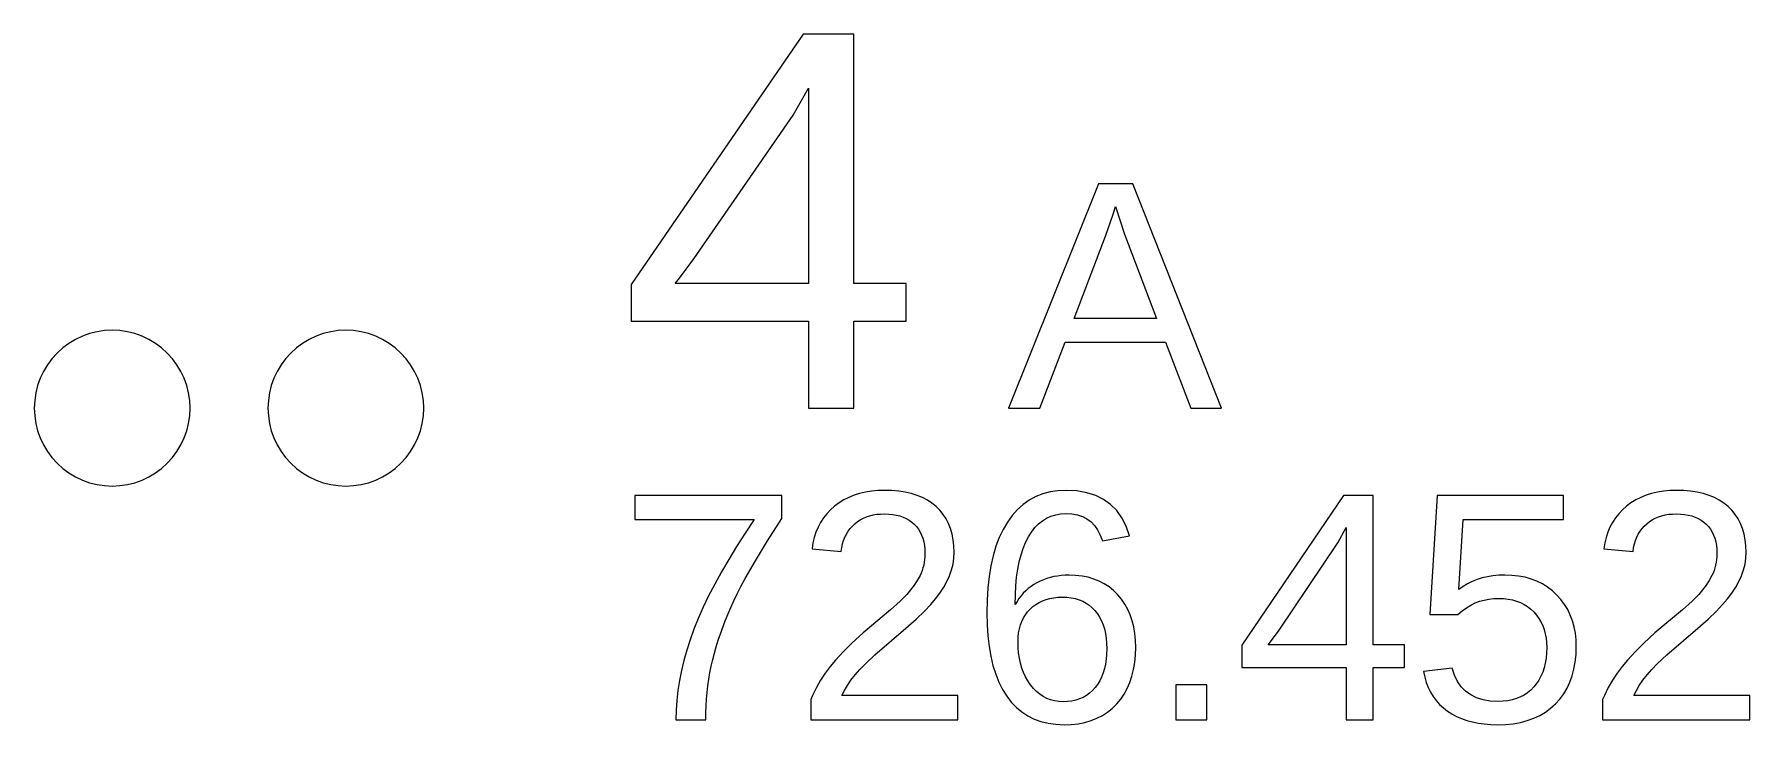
# Model space of a CAD drawing. Header units: metres. Extents: x -61 to 817, y 39 to 684.
# Drawn here: x 311.15 to 333.17, y 215.55 to 224.42 of the extents above; entities that cross this region are included whole.
import ezdxf

# ---------------------------------------------------------------- set-up
doc = ezdxf.new("R2010")
doc.units = ezdxf.units.M

msp = doc.modelspace()

# ---------------------------------------------------------------- linework, layer by layer
for p, q in [((321.022, 224.418), (318.811, 221.207)), ((321.67, 224.418), (321.022, 224.418)), ((321.67, 221.218), (321.67, 224.418)), ((320.895, 223.379), (321.091, 223.727)), ((321.091, 223.727), (321.091, 221.218)), ((319.618, 221.535), (320.895, 223.379)), ((324.815, 222.498), (323.658, 219.618)), ((325.256, 222.498), (324.815, 222.498)), ((326.394, 219.618), (325.256, 222.498)), ((324.905, 221.827), (325, 222.11)), ((325, 222.11), (325.03, 222.206)), ((325.03, 222.206), (325.147, 221.851)), ((324.502, 220.77), (324.905, 221.827)), ((325.147, 221.851), (325.56, 220.77)), ((319.432, 221.285), (319.618, 221.535)), ((318.811, 221.207), (318.811, 220.734)), ((319.377, 221.218), (319.432, 221.285)), ((321.091, 221.218), (319.377, 221.218)), ((322.344, 221.218), (321.67, 221.218)), ((322.344, 220.734), (322.344, 221.218)), ((318.811, 220.734), (321.091, 220.734)), ((321.091, 220.734), (321.091, 219.618)), ((321.67, 220.734), (322.344, 220.734)), ((321.67, 219.618), (321.67, 220.734)), ((325.56, 220.77), (324.502, 220.77)), ((311.679, 220.5), (311.594, 220.449)), ((311.767, 220.542), (311.679, 220.5)), ((311.86, 220.575), (311.767, 220.542)), ((311.955, 220.599), (311.86, 220.575)), ((312.052, 220.613), (311.955, 220.599)), ((312.15, 220.618), (312.052, 220.613)), ((312.248, 220.613), (312.15, 220.618)), ((312.345, 220.599), (312.248, 220.613)), ((312.44, 220.575), (312.345, 220.599)), ((312.533, 220.542), (312.44, 220.575)), ((312.621, 220.5), (312.533, 220.542)), ((312.706, 220.449), (312.621, 220.5)), ((314.679, 220.5), (314.594, 220.449)), ((314.767, 220.542), (314.679, 220.5)), ((314.86, 220.575), (314.767, 220.542)), ((314.955, 220.599), (314.86, 220.575)), ((315.052, 220.613), (314.955, 220.599)), ((315.15, 220.618), (315.052, 220.613)), ((315.248, 220.613), (315.15, 220.618)), ((315.345, 220.599), (315.248, 220.613)), ((315.44, 220.575), (315.345, 220.599)), ((315.533, 220.542), (315.44, 220.575)), ((315.621, 220.5), (315.533, 220.542)), ((315.706, 220.449), (315.621, 220.5)), ((324.06, 219.618), (324.385, 220.467)), ((324.385, 220.467), (325.674, 220.467)), ((325.674, 220.467), (325.997, 219.618)), ((311.377, 220.252), (311.319, 220.174)), ((311.443, 220.325), (311.377, 220.252)), ((311.516, 220.391), (311.443, 220.325)), ((311.594, 220.449), (311.516, 220.391)), ((312.784, 220.391), (312.706, 220.449)), ((312.857, 220.325), (312.784, 220.391)), ((312.923, 220.252), (312.857, 220.325)), ((312.981, 220.174), (312.923, 220.252)), ((314.377, 220.252), (314.319, 220.174)), ((314.443, 220.325), (314.377, 220.252)), ((314.516, 220.391), (314.443, 220.325)), ((314.594, 220.449), (314.516, 220.391)), ((315.784, 220.391), (315.706, 220.449)), ((315.857, 220.325), (315.784, 220.391)), ((315.923, 220.252), (315.857, 220.325)), ((315.981, 220.174), (315.923, 220.252)), ((311.268, 220.089), (311.226, 220.001)), ((311.319, 220.174), (311.268, 220.089)), ((313.032, 220.089), (312.981, 220.174)), ((313.074, 220.001), (313.032, 220.089)), ((314.268, 220.089), (314.226, 220.001)), ((314.319, 220.174), (314.268, 220.089)), ((316.032, 220.089), (315.981, 220.174)), ((316.074, 220.001), (316.032, 220.089)), ((311.169, 219.813), (311.155, 219.716)), ((311.193, 219.908), (311.169, 219.813)), ((311.226, 220.001), (311.193, 219.908)), ((313.107, 219.908), (313.074, 220.001)), ((313.131, 219.813), (313.107, 219.908)), ((313.145, 219.716), (313.131, 219.813)), ((314.169, 219.813), (314.155, 219.716)), ((314.193, 219.908), (314.169, 219.813)), ((314.226, 220.001), (314.193, 219.908)), ((316.107, 219.908), (316.074, 220.001)), ((316.131, 219.813), (316.107, 219.908)), ((316.145, 219.716), (316.131, 219.813)), ((311.155, 219.716), (311.15, 219.618)), ((311.15, 219.618), (311.155, 219.52)), ((313.15, 219.618), (313.145, 219.716)), ((313.145, 219.52), (313.15, 219.618)), ((314.155, 219.716), (314.15, 219.618)), ((314.15, 219.618), (314.155, 219.52)), ((316.15, 219.618), (316.145, 219.716)), ((316.145, 219.52), (316.15, 219.618)), ((321.091, 219.618), (321.67, 219.618)), ((323.658, 219.618), (324.06, 219.618)), ((325.997, 219.618), (326.394, 219.618)), ((311.155, 219.52), (311.169, 219.423)), ((311.169, 219.423), (311.193, 219.328)), ((313.107, 219.328), (313.131, 219.423)), ((313.131, 219.423), (313.145, 219.52)), ((314.155, 219.52), (314.169, 219.423)), ((314.169, 219.423), (314.193, 219.328)), ((316.107, 219.328), (316.131, 219.423)), ((316.131, 219.423), (316.145, 219.52)), ((311.193, 219.328), (311.226, 219.235)), ((311.226, 219.235), (311.268, 219.147)), ((311.268, 219.147), (311.319, 219.062)), ((312.981, 219.062), (313.032, 219.147)), ((313.032, 219.147), (313.074, 219.235)), ((313.074, 219.235), (313.107, 219.328)), ((314.193, 219.328), (314.226, 219.235)), ((314.226, 219.235), (314.268, 219.147)), ((314.268, 219.147), (314.319, 219.062)), ((315.981, 219.062), (316.032, 219.147)), ((316.032, 219.147), (316.074, 219.235)), ((316.074, 219.235), (316.107, 219.328)), ((311.319, 219.062), (311.377, 218.984)), ((311.377, 218.984), (311.443, 218.911)), ((312.857, 218.911), (312.923, 218.984)), ((312.923, 218.984), (312.981, 219.062)), ((314.319, 219.062), (314.377, 218.984)), ((314.377, 218.984), (314.443, 218.911)), ((315.857, 218.911), (315.923, 218.984)), ((315.923, 218.984), (315.981, 219.062)), ((311.443, 218.911), (311.516, 218.845)), ((311.516, 218.845), (311.594, 218.787)), ((311.594, 218.787), (311.679, 218.736)), ((311.679, 218.736), (311.767, 218.694)), ((312.533, 218.694), (312.621, 218.736)), ((312.621, 218.736), (312.706, 218.787)), ((312.706, 218.787), (312.784, 218.845)), ((312.784, 218.845), (312.857, 218.911)), ((314.443, 218.911), (314.516, 218.845)), ((314.516, 218.845), (314.594, 218.787)), ((314.594, 218.787), (314.679, 218.736)), ((314.679, 218.736), (314.767, 218.694)), ((315.533, 218.694), (315.621, 218.736)), ((315.621, 218.736), (315.706, 218.787)), ((315.706, 218.787), (315.784, 218.845)), ((315.784, 218.845), (315.857, 218.911)), ((311.767, 218.694), (311.86, 218.661)), ((311.86, 218.661), (311.955, 218.637)), ((311.955, 218.637), (312.052, 218.623)), ((312.052, 218.623), (312.15, 218.618)), ((312.15, 218.618), (312.248, 218.623)), ((312.248, 218.623), (312.345, 218.637)), ((312.345, 218.637), (312.44, 218.661)), ((312.44, 218.661), (312.533, 218.694)), ((314.767, 218.694), (314.86, 218.661)), ((314.86, 218.661), (314.955, 218.637)), ((314.955, 218.637), (315.052, 218.623)), ((315.052, 218.623), (315.15, 218.618)), ((315.15, 218.618), (315.248, 218.623)), ((315.248, 218.623), (315.345, 218.637)), ((315.345, 218.637), (315.44, 218.661)), ((315.44, 218.661), (315.533, 218.694)), ((320.746, 218.498), (318.862, 218.498)), ((318.862, 218.498), (318.862, 218.187)), ((320.746, 218.201), (320.746, 218.498)), ((321.675, 218.499), (321.607, 218.472)), ((321.746, 218.522), (321.675, 218.499)), ((321.821, 218.539), (321.746, 218.522)), ((321.9, 218.552), (321.821, 218.539)), ((321.981, 218.559), (321.9, 218.552)), ((322.067, 218.562), (321.981, 218.559)), ((322.16, 218.559), (322.067, 218.562)), ((322.248, 218.552), (322.16, 218.559)), ((322.332, 218.539), (322.248, 218.552)), ((322.41, 218.521), (322.332, 218.539)), ((322.484, 218.498), (322.41, 218.521)), ((322.553, 218.47), (322.484, 218.498)), ((324.008, 218.482), (323.925, 218.436)), ((324.098, 218.517), (324.008, 218.482)), ((324.193, 218.542), (324.098, 218.517)), ((324.293, 218.557), (324.193, 218.542)), ((324.4, 218.562), (324.293, 218.557)), ((324.537, 218.555), (324.4, 218.562)), ((324.663, 218.533), (324.537, 218.555)), ((324.777, 218.497), (324.663, 218.533)), ((324.879, 218.447), (324.777, 218.497)), ((327.958, 218.498), (326.653, 216.574)), ((328.34, 218.498), (327.958, 218.498)), ((328.34, 216.578), (328.34, 218.498)), ((329.162, 218.498), (329.067, 216.969)), ((330.782, 218.498), (329.162, 218.498)), ((330.782, 218.187), (330.782, 218.498)), ((331.843, 218.499), (331.775, 218.472)), ((331.914, 218.522), (331.843, 218.499)), ((331.989, 218.539), (331.914, 218.522)), ((332.068, 218.552), (331.989, 218.539)), ((332.149, 218.559), (332.068, 218.552)), ((332.235, 218.562), (332.149, 218.559)), ((332.328, 218.559), (332.235, 218.562)), ((332.416, 218.552), (332.328, 218.559)), ((332.5, 218.539), (332.416, 218.552)), ((332.578, 218.521), (332.5, 218.539)), ((332.652, 218.498), (332.578, 218.521)), ((332.721, 218.47), (332.652, 218.498)), ((321.324, 218.262), (321.281, 218.208)), ((321.372, 218.312), (321.324, 218.262)), ((321.425, 218.359), (321.372, 218.312)), ((321.482, 218.402), (321.425, 218.359)), ((321.543, 218.439), (321.482, 218.402)), ((321.607, 218.472), (321.543, 218.439)), ((321.968, 218.255), (322.016, 218.259)), ((322.016, 218.259), (322.067, 218.261)), ((322.067, 218.261), (322.12, 218.259)), ((322.12, 218.259), (322.17, 218.254)), ((322.616, 218.437), (322.553, 218.47)), ((322.675, 218.398), (322.616, 218.437)), ((322.729, 218.355), (322.675, 218.398)), ((322.777, 218.307), (322.729, 218.355)), ((322.82, 218.254), (322.777, 218.307)), ((323.773, 218.316), (323.706, 218.24)), ((323.846, 218.381), (323.773, 218.316)), ((323.925, 218.436), (323.846, 218.381)), ((324.264, 218.25), (324.327, 218.261)), ((324.327, 218.261), (324.395, 218.265)), ((324.395, 218.265), (324.472, 218.261)), ((324.472, 218.261), (324.542, 218.248)), ((324.969, 218.382), (324.879, 218.447)), ((325.048, 218.303), (324.969, 218.382)), ((325.114, 218.209), (325.048, 218.303)), ((331.492, 218.262), (331.449, 218.208)), ((331.54, 218.312), (331.492, 218.262)), ((331.593, 218.359), (331.54, 218.312)), ((331.65, 218.402), (331.593, 218.359)), ((331.711, 218.439), (331.65, 218.402)), ((331.775, 218.472), (331.711, 218.439)), ((332.136, 218.255), (332.184, 218.259)), ((332.184, 218.259), (332.235, 218.261)), ((332.235, 218.261), (332.288, 218.259)), ((332.288, 218.259), (332.338, 218.254)), ((332.784, 218.437), (332.721, 218.47)), ((332.843, 218.398), (332.784, 218.437)), ((332.897, 218.355), (332.843, 218.398)), ((332.945, 218.307), (332.897, 218.355)), ((332.988, 218.254), (332.945, 218.307)), ((318.862, 218.187), (320.393, 218.187)), ((320.393, 218.187), (320.276, 218.012)), ((320.565, 217.915), (320.746, 218.201)), ((321.212, 218.09), (321.185, 218.026)), ((321.244, 218.151), (321.212, 218.09)), ((321.281, 218.208), (321.244, 218.151)), ((321.576, 218.001), (321.599, 218.038)), ((321.599, 218.038), (321.624, 218.073)), ((321.624, 218.073), (321.653, 218.105)), ((321.653, 218.105), (321.685, 218.134)), ((321.685, 218.134), (321.719, 218.161)), ((321.719, 218.161), (321.755, 218.184)), ((321.755, 218.184), (321.794, 218.205)), ((321.794, 218.205), (321.834, 218.222)), ((321.834, 218.222), (321.877, 218.236)), ((321.877, 218.236), (321.921, 218.247)), ((321.921, 218.247), (321.968, 218.255)), ((322.17, 218.254), (322.218, 218.246)), ((322.218, 218.246), (322.263, 218.235)), ((322.263, 218.235), (322.305, 218.22)), ((322.305, 218.22), (322.345, 218.202)), ((322.345, 218.202), (322.382, 218.181)), ((322.382, 218.181), (322.416, 218.156)), ((322.416, 218.156), (322.448, 218.128)), ((322.448, 218.128), (322.477, 218.097)), ((322.477, 218.097), (322.502, 218.064)), ((322.502, 218.064), (322.524, 218.027)), ((322.858, 218.198), (322.82, 218.254)), ((322.889, 218.136), (322.858, 218.198)), ((322.915, 218.071), (322.889, 218.136)), ((322.935, 218.001), (322.915, 218.071)), ((323.589, 218.06), (323.54, 217.957)), ((323.645, 218.155), (323.589, 218.06)), ((323.706, 218.24), (323.645, 218.155)), ((323.953, 218.028), (323.996, 218.084)), ((323.996, 218.084), (324.043, 218.132)), ((324.043, 218.132), (324.093, 218.172)), ((324.093, 218.172), (324.146, 218.206)), ((324.146, 218.206), (324.203, 218.232)), ((324.203, 218.232), (324.264, 218.25)), ((324.542, 218.248), (324.607, 218.226)), ((324.607, 218.226), (324.665, 218.196)), ((324.665, 218.196), (324.717, 218.157)), ((324.717, 218.157), (324.763, 218.11)), ((324.763, 218.11), (324.802, 218.054)), ((324.802, 218.054), (324.836, 217.989)), ((325.169, 218.101), (325.114, 218.209)), ((325.213, 217.979), (325.169, 218.101)), ((327.887, 217.891), (327.994, 218.086)), ((327.994, 218.086), (327.994, 216.578)), ((329.441, 217.291), (329.495, 218.187)), ((329.495, 218.187), (330.782, 218.187)), ((331.38, 218.09), (331.353, 218.026)), ((331.412, 218.151), (331.38, 218.09)), ((331.449, 218.208), (331.412, 218.151)), ((331.744, 218.001), (331.766, 218.038)), ((331.766, 218.038), (331.792, 218.073)), ((331.792, 218.073), (331.821, 218.105)), ((331.821, 218.105), (331.853, 218.134)), ((331.853, 218.134), (331.887, 218.161)), ((331.887, 218.161), (331.923, 218.184)), ((331.923, 218.184), (331.962, 218.205)), ((331.962, 218.205), (332.002, 218.222)), ((332.002, 218.222), (332.045, 218.236)), ((332.045, 218.236), (332.089, 218.247)), ((332.089, 218.247), (332.136, 218.255)), ((332.338, 218.254), (332.385, 218.246)), ((332.385, 218.246), (332.43, 218.235)), ((332.43, 218.235), (332.473, 218.22)), ((332.473, 218.22), (332.512, 218.202)), ((332.512, 218.202), (332.55, 218.181)), ((332.55, 218.181), (332.584, 218.156)), ((332.584, 218.156), (332.616, 218.128)), ((332.616, 218.128), (332.644, 218.097)), ((332.644, 218.097), (332.67, 218.064)), ((332.67, 218.064), (332.692, 218.027)), ((333.026, 218.198), (332.988, 218.254)), ((333.057, 218.136), (333.026, 218.198)), ((333.083, 218.071), (333.057, 218.136)), ((333.103, 218.001), (333.083, 218.071)), ((320.167, 217.842), (320.066, 217.677)), ((320.276, 218.012), (320.167, 217.842)), ((320.409, 217.659), (320.565, 217.915)), ((321.146, 217.887), (321.135, 217.813)), ((321.163, 217.959), (321.146, 217.887)), ((321.185, 218.026), (321.163, 217.959)), ((321.509, 217.778), (321.516, 217.828)), ((321.516, 217.828), (321.526, 217.875)), ((321.526, 217.875), (321.54, 217.919)), ((321.54, 217.919), (321.556, 217.961)), ((321.556, 217.961), (321.576, 218.001)), ((322.524, 218.027), (322.542, 217.988)), ((322.542, 217.988), (322.558, 217.947)), ((322.558, 217.947), (322.57, 217.903)), ((322.57, 217.903), (322.578, 217.856)), ((322.578, 217.856), (322.583, 217.806)), ((322.949, 217.927), (322.935, 218.001)), ((322.958, 217.849), (322.949, 217.927)), ((322.961, 217.766), (322.958, 217.849)), ((323.497, 217.845), (323.461, 217.724)), ((323.54, 217.957), (323.497, 217.845)), ((323.819, 217.735), (323.846, 217.818)), ((323.846, 217.818), (323.878, 217.895)), ((323.878, 217.895), (323.914, 217.965)), ((323.914, 217.965), (323.953, 218.028)), ((324.836, 217.989), (324.863, 217.916)), ((324.863, 217.916), (325.213, 217.979)), ((327.132, 216.768), (327.887, 217.891)), ((331.314, 217.887), (331.303, 217.813)), ((331.331, 217.959), (331.314, 217.887)), ((331.353, 218.026), (331.331, 217.959)), ((331.677, 217.778), (331.684, 217.828)), ((331.684, 217.828), (331.694, 217.875)), ((331.694, 217.875), (331.708, 217.919)), ((331.708, 217.919), (331.724, 217.961)), ((331.724, 217.961), (331.744, 218.001)), ((332.692, 218.027), (332.71, 217.988)), ((332.71, 217.988), (332.726, 217.947)), ((332.726, 217.947), (332.738, 217.903)), ((332.738, 217.903), (332.746, 217.856)), ((332.746, 217.856), (332.751, 217.806)), ((333.117, 217.927), (333.103, 218.001)), ((333.126, 217.849), (333.117, 217.927)), ((333.129, 217.766), (333.126, 217.849)), ((320.066, 217.677), (319.972, 217.516)), ((320.278, 217.431), (320.409, 217.659)), ((321.135, 217.813), (321.509, 217.778)), ((322.569, 217.604), (322.56, 217.568)), ((322.576, 217.64), (322.569, 217.604)), ((322.581, 217.677), (322.576, 217.64)), ((322.584, 217.715), (322.581, 217.677)), ((322.583, 217.806), (322.585, 217.754)), ((322.585, 217.754), (322.584, 217.715)), ((322.927, 217.542), (322.946, 217.616)), ((322.946, 217.616), (322.957, 217.691)), ((322.957, 217.691), (322.961, 217.766)), ((323.461, 217.724), (323.432, 217.595)), ((323.777, 217.549), (323.796, 217.645)), ((323.796, 217.645), (323.819, 217.735)), ((331.303, 217.813), (331.677, 217.778)), ((332.737, 217.604), (332.728, 217.568)), ((332.744, 217.64), (332.737, 217.604)), ((332.749, 217.677), (332.744, 217.64)), ((332.752, 217.715), (332.749, 217.677)), ((332.751, 217.806), (332.753, 217.754)), ((332.753, 217.754), (332.752, 217.715)), ((333.095, 217.542), (333.114, 217.616)), ((333.114, 217.616), (333.125, 217.691)), ((333.125, 217.691), (333.129, 217.766)), ((319.972, 217.516), (319.886, 217.36)), ((320.223, 217.328), (320.278, 217.431)), ((322.486, 217.405), (322.446, 217.344)), ((322.522, 217.468), (322.486, 217.405)), ((322.536, 217.5), (322.522, 217.468)), ((322.549, 217.534), (322.536, 217.5)), ((322.56, 217.568), (322.549, 217.534)), ((322.826, 217.319), (322.867, 217.393)), ((322.867, 217.393), (322.901, 217.467)), ((322.901, 217.467), (322.927, 217.542)), ((323.409, 217.457), (323.393, 217.31)), ((323.432, 217.595), (323.409, 217.457)), ((323.752, 217.336), (323.762, 217.446)), ((323.762, 217.446), (323.777, 217.549)), ((324.023, 217.377), (323.984, 217.355)), ((324.063, 217.397), (324.023, 217.377)), ((324.105, 217.415), (324.063, 217.397)), ((324.148, 217.431), (324.105, 217.415)), ((324.193, 217.444), (324.148, 217.431)), ((324.239, 217.455), (324.193, 217.444)), ((324.286, 217.463), (324.239, 217.455)), ((324.334, 217.469), (324.286, 217.463)), ((324.384, 217.473), (324.334, 217.469)), ((324.435, 217.474), (324.384, 217.473)), ((324.52, 217.471), (324.435, 217.474)), ((324.602, 217.462), (324.52, 217.471)), ((324.679, 217.446), (324.602, 217.462)), ((324.753, 217.424), (324.679, 217.446)), ((324.822, 217.396), (324.753, 217.424)), ((324.887, 217.362), (324.822, 217.396)), ((329.611, 217.393), (329.552, 217.363)), ((329.674, 217.418), (329.611, 217.393)), ((329.739, 217.438), (329.674, 217.418)), ((329.807, 217.454), (329.739, 217.438)), ((329.878, 217.465), (329.807, 217.454)), ((329.952, 217.472), (329.878, 217.465)), ((330.029, 217.474), (329.952, 217.472)), ((330.12, 217.471), (330.029, 217.474)), ((330.207, 217.461), (330.12, 217.471)), ((330.29, 217.446), (330.207, 217.461)), ((330.369, 217.424), (330.29, 217.446)), ((330.443, 217.395), (330.369, 217.424)), ((330.513, 217.361), (330.443, 217.395)), ((332.654, 217.405), (332.614, 217.344)), ((332.69, 217.468), (332.654, 217.405)), ((332.704, 217.5), (332.69, 217.468)), ((332.717, 217.534), (332.704, 217.5)), ((332.728, 217.568), (332.717, 217.534)), ((332.994, 217.319), (333.035, 217.393)), ((333.035, 217.393), (333.069, 217.467)), ((333.069, 217.467), (333.095, 217.542)), ((319.808, 217.208), (319.737, 217.061)), ((319.886, 217.36), (319.808, 217.208)), ((320.13, 217.143), (320.173, 217.232)), ((320.173, 217.232), (320.223, 217.328)), ((322.351, 217.225), (322.267, 217.14)), ((322.401, 217.284), (322.351, 217.225)), ((322.446, 217.344), (322.401, 217.284)), ((322.659, 217.096), (322.722, 217.17)), ((322.722, 217.17), (322.777, 217.244)), ((322.777, 217.244), (322.826, 217.319)), ((323.393, 217.31), (323.383, 217.154)), ((323.744, 217.097), (323.746, 217.22)), ((323.746, 217.22), (323.752, 217.336)), ((323.792, 217.174), (323.767, 217.137)), ((323.819, 217.21), (323.792, 217.174)), ((323.848, 217.243), (323.819, 217.21)), ((323.879, 217.274), (323.848, 217.243)), ((323.912, 217.303), (323.879, 217.274)), ((323.947, 217.33), (323.912, 217.303)), ((323.984, 217.355), (323.947, 217.33)), ((324.094, 217.145), (324.14, 217.162)), ((324.14, 217.162), (324.188, 217.175)), ((324.188, 217.175), (324.238, 217.184)), ((324.238, 217.184), (324.291, 217.19)), ((324.291, 217.19), (324.347, 217.192)), ((324.347, 217.192), (324.405, 217.19)), ((324.405, 217.19), (324.461, 217.183)), ((324.461, 217.183), (324.513, 217.173)), ((324.513, 217.173), (324.563, 217.158)), ((324.563, 217.158), (324.61, 217.139)), ((324.949, 217.322), (324.887, 217.362)), ((325.006, 217.275), (324.949, 217.322)), ((325.06, 217.222), (325.006, 217.275)), ((325.108, 217.164), (325.06, 217.222)), ((325.151, 217.102), (325.108, 217.164)), ((329.495, 217.329), (329.441, 217.291)), ((329.552, 217.363), (329.495, 217.329)), ((329.766, 217.154), (329.826, 217.166)), ((329.826, 217.166), (329.889, 217.173)), ((329.889, 217.173), (329.953, 217.175)), ((329.953, 217.175), (330.014, 217.173)), ((330.014, 217.173), (330.073, 217.166)), ((330.073, 217.166), (330.128, 217.156)), ((330.579, 217.32), (330.513, 217.361)), ((330.641, 217.273), (330.579, 217.32)), ((330.698, 217.219), (330.641, 217.273)), ((330.75, 217.16), (330.698, 217.219)), ((330.797, 217.098), (330.75, 217.16)), ((332.519, 217.225), (332.435, 217.14)), ((332.569, 217.284), (332.519, 217.225)), ((332.614, 217.344), (332.569, 217.284)), ((332.827, 217.096), (332.89, 217.17)), ((332.89, 217.17), (332.945, 217.244)), ((332.945, 217.244), (332.994, 217.319)), ((319.737, 217.061), (319.674, 216.918)), ((320.02, 216.889), (320.091, 217.058)), ((320.091, 217.058), (320.13, 217.143)), ((322.143, 217.027), (321.79, 216.733)), ((322.267, 217.14), (322.143, 217.027)), ((322.472, 216.911), (322.579, 217.013)), ((322.579, 217.013), (322.659, 217.096)), ((323.383, 217.154), (323.38, 216.99)), ((323.38, 216.99), (323.383, 216.838)), ((323.767, 217.137), (323.744, 217.097)), ((323.849, 216.925), (323.874, 216.966)), ((323.874, 216.966), (323.903, 217.004)), ((323.903, 217.004), (323.936, 217.039)), ((323.936, 217.039), (323.972, 217.071)), ((323.972, 217.071), (324.01, 217.099)), ((324.01, 217.099), (324.051, 217.124)), ((324.051, 217.124), (324.094, 217.145)), ((324.61, 217.139), (324.654, 217.115)), ((324.654, 217.115), (324.695, 217.087)), ((324.695, 217.087), (324.732, 217.055)), ((324.732, 217.055), (324.768, 217.019)), ((324.768, 217.019), (324.799, 216.979)), ((324.799, 216.979), (324.828, 216.935)), ((325.188, 217.035), (325.151, 217.102)), ((325.22, 216.965), (325.188, 217.035)), ((325.246, 216.889), (325.22, 216.965)), ((329.067, 216.969), (329.425, 216.969)), ((329.425, 216.969), (329.481, 217.016)), ((329.481, 217.016), (329.538, 217.056)), ((329.538, 217.056), (329.594, 217.089)), ((329.594, 217.089), (329.651, 217.117)), ((329.651, 217.117), (329.707, 217.138)), ((329.707, 217.138), (329.766, 217.154)), ((330.128, 217.156), (330.181, 217.141)), ((330.181, 217.141), (330.23, 217.121)), ((330.23, 217.121), (330.277, 217.098)), ((330.277, 217.098), (330.321, 217.07)), ((330.321, 217.07), (330.363, 217.038)), ((330.363, 217.038), (330.401, 217.001)), ((330.401, 217.001), (330.436, 216.961)), ((330.436, 216.961), (330.467, 216.919)), ((330.837, 217.032), (330.797, 217.098)), ((330.871, 216.962), (330.837, 217.032)), ((330.899, 216.888), (330.871, 216.962)), ((332.311, 217.027), (331.958, 216.733)), ((332.435, 217.14), (332.311, 217.027)), ((332.64, 216.911), (332.747, 217.013)), ((332.747, 217.013), (332.827, 217.096)), ((319.619, 216.78), (319.571, 216.645)), ((319.674, 216.918), (319.619, 216.78)), ((319.93, 216.638), (319.958, 216.722)), ((319.958, 216.722), (320.02, 216.889)), ((321.79, 216.733), (321.645, 216.601)), ((321.943, 216.453), (322.339, 216.792)), ((322.339, 216.792), (322.472, 216.911)), ((323.383, 216.838), (323.392, 216.695)), ((323.781, 216.677), (323.787, 216.732)), ((323.787, 216.732), (323.797, 216.785)), ((323.797, 216.785), (323.81, 216.834)), ((323.81, 216.834), (323.828, 216.881)), ((323.828, 216.881), (323.849, 216.925)), ((324.828, 216.935), (324.852, 216.888)), ((324.852, 216.888), (324.873, 216.837)), ((324.873, 216.837), (324.889, 216.783)), ((324.889, 216.783), (324.903, 216.725)), ((324.903, 216.725), (324.912, 216.664)), ((325.266, 216.81), (325.246, 216.889)), ((325.28, 216.726), (325.266, 216.81)), ((325.289, 216.638), (325.28, 216.726)), ((327.023, 216.618), (327.132, 216.768)), ((330.467, 216.919), (330.494, 216.874)), ((330.494, 216.874), (330.516, 216.826)), ((330.516, 216.826), (330.535, 216.775)), ((330.535, 216.775), (330.549, 216.722)), ((330.549, 216.722), (330.56, 216.667)), ((330.92, 216.811), (330.899, 216.888)), ((330.936, 216.729), (330.92, 216.811)), ((330.945, 216.644), (330.936, 216.729)), ((331.958, 216.733), (331.813, 216.601)), ((332.111, 216.453), (332.507, 216.792)), ((332.507, 216.792), (332.64, 216.911)), ((319.528, 216.512), (319.491, 216.38)), ((319.571, 216.645), (319.528, 216.512)), ((319.881, 216.472), (319.904, 216.555)), ((319.904, 216.555), (319.93, 216.638)), ((321.645, 216.601), (321.539, 216.495)), ((323.392, 216.695), (323.408, 216.559)), ((323.408, 216.559), (323.43, 216.432)), ((323.78, 216.619), (323.781, 216.677)), ((323.782, 216.545), (323.78, 216.619)), ((323.788, 216.475), (323.782, 216.545)), ((324.912, 216.664), (324.918, 216.599)), ((324.918, 216.599), (324.92, 216.53)), ((324.92, 216.53), (324.918, 216.461)), ((325.288, 216.446), (325.292, 216.546)), ((325.292, 216.546), (325.289, 216.638)), ((326.653, 216.574), (326.653, 216.29)), ((326.991, 216.578), (327.023, 216.618)), ((327.994, 216.578), (326.991, 216.578)), ((328.742, 216.578), (328.34, 216.578)), ((328.742, 216.29), (328.742, 216.578)), ((330.56, 216.667), (330.566, 216.608)), ((330.566, 216.608), (330.568, 216.547)), ((330.568, 216.547), (330.566, 216.477)), ((330.948, 216.555), (330.945, 216.644)), ((330.945, 216.454), (330.948, 216.555)), ((331.813, 216.601), (331.707, 216.495)), ((319.491, 216.38), (319.459, 216.249)), ((319.824, 216.222), (319.841, 216.306)), ((319.841, 216.306), (319.86, 216.389)), ((319.86, 216.389), (319.881, 216.472)), ((321.369, 216.301), (321.305, 216.216)), ((321.436, 216.381), (321.369, 216.301)), ((321.539, 216.495), (321.436, 216.381)), ((321.749, 216.264), (321.82, 216.337)), ((321.82, 216.337), (321.943, 216.453)), ((323.43, 216.432), (323.458, 216.313)), ((323.458, 216.313), (323.493, 216.203)), ((323.798, 216.407), (323.788, 216.475)), ((323.812, 216.343), (323.798, 216.407)), ((323.83, 216.281), (323.812, 216.343)), ((323.852, 216.223), (323.83, 216.281)), ((324.903, 216.333), (324.89, 216.274)), ((324.912, 216.395), (324.903, 216.333)), ((324.918, 216.461), (324.912, 216.395)), ((325.264, 216.261), (325.279, 216.351)), ((325.279, 216.351), (325.288, 216.446)), ((326.653, 216.29), (327.994, 216.29)), ((327.994, 216.29), (327.994, 215.618)), ((328.34, 216.29), (328.742, 216.29)), ((328.34, 215.618), (328.34, 216.29)), ((329.353, 216.278), (328.984, 216.235)), ((329.383, 216.189), (329.353, 216.278)), ((330.535, 216.286), (330.517, 216.23)), ((330.55, 216.346), (330.535, 216.286)), ((330.56, 216.41), (330.55, 216.346)), ((330.566, 216.477), (330.56, 216.41)), ((330.918, 216.266), (330.935, 216.358)), ((330.935, 216.358), (330.945, 216.454)), ((331.537, 216.301), (331.473, 216.216)), ((331.604, 216.381), (331.537, 216.301)), ((331.707, 216.495), (331.604, 216.381)), ((331.917, 216.264), (331.988, 216.337)), ((331.988, 216.337), (332.111, 216.453)), ((319.434, 216.12), (319.414, 215.992)), ((319.459, 216.249), (319.434, 216.12)), ((319.798, 216.053), (319.81, 216.138)), ((319.81, 216.138), (319.824, 216.222)), ((321.246, 216.126), (321.191, 216.03)), ((321.305, 216.216), (321.246, 216.126)), ((321.551, 215.994), (321.589, 216.059)), ((321.589, 216.059), (321.635, 216.126)), ((321.635, 216.126), (321.688, 216.194)), ((321.688, 216.194), (321.749, 216.264)), ((323.493, 216.203), (323.534, 216.101)), ((323.534, 216.101), (323.581, 216.007)), ((323.878, 216.167), (323.852, 216.223)), ((323.908, 216.115), (323.878, 216.167)), ((323.942, 216.065), (323.908, 216.115)), ((323.979, 216.02), (323.942, 216.065)), ((324.801, 216.072), (324.77, 216.03)), ((324.829, 216.118), (324.801, 216.072)), ((324.853, 216.166), (324.829, 216.118)), ((324.873, 216.219), (324.853, 216.166)), ((324.89, 216.274), (324.873, 216.219)), ((325.183, 216.019), (325.216, 216.095)), ((325.216, 216.095), (325.243, 216.175)), ((325.243, 216.175), (325.264, 216.261)), ((326.204, 216.066), (325.808, 216.066)), ((325.808, 216.066), (325.808, 215.618)), ((326.204, 215.618), (326.204, 216.066)), ((328.984, 216.235), (329.001, 216.163)), ((329.001, 216.163), (329.022, 216.096)), ((329.022, 216.096), (329.047, 216.032)), ((329.422, 216.11), (329.383, 216.189)), ((329.47, 216.042), (329.422, 216.11)), ((330.437, 216.081), (330.402, 216.038)), ((330.468, 216.127), (330.437, 216.081)), ((330.494, 216.177), (330.468, 216.127)), ((330.517, 216.23), (330.494, 216.177)), ((330.829, 216.022), (330.865, 216.098)), ((330.865, 216.098), (330.895, 216.18)), ((330.895, 216.18), (330.918, 216.266)), ((331.414, 216.126), (331.359, 216.03)), ((331.473, 216.216), (331.414, 216.126)), ((331.719, 215.994), (331.757, 216.059)), ((331.757, 216.059), (331.803, 216.126)), ((331.803, 216.126), (331.856, 216.194)), ((331.856, 216.194), (331.917, 216.264)), ((319.399, 215.866), (319.391, 215.741)), ((319.414, 215.992), (319.399, 215.866)), ((319.774, 215.794), (319.78, 215.881)), ((319.78, 215.881), (319.788, 215.967)), ((319.788, 215.967), (319.798, 216.053)), ((321.141, 215.929), (321.118, 215.876)), ((321.118, 215.876), (321.118, 215.618)), ((321.191, 216.03), (321.141, 215.929)), ((321.52, 215.929), (321.551, 215.994)), ((323.006, 215.929), (321.52, 215.929)), ((323.006, 215.618), (323.006, 215.929)), ((323.581, 216.007), (323.635, 215.921)), ((323.635, 215.921), (323.694, 215.844)), ((323.694, 215.844), (323.759, 215.776)), ((324.018, 215.98), (323.979, 216.02)), ((324.06, 215.945), (324.018, 215.98)), ((324.104, 215.916), (324.06, 215.945)), ((324.151, 215.892), (324.104, 215.916)), ((324.199, 215.873), (324.151, 215.892)), ((324.25, 215.86), (324.199, 215.873)), ((324.303, 215.852), (324.25, 215.86)), ((324.359, 215.849), (324.303, 215.852)), ((324.415, 215.851), (324.359, 215.849)), ((324.469, 215.858), (324.415, 215.851)), ((324.521, 215.869), (324.469, 215.858)), ((324.569, 215.885), (324.521, 215.869)), ((324.615, 215.905), (324.569, 215.885)), ((324.658, 215.929), (324.615, 215.905)), ((324.698, 215.958), (324.658, 215.929)), ((324.735, 215.992), (324.698, 215.958)), ((324.77, 216.03), (324.735, 215.992)), ((325.047, 215.82), (325.098, 215.882)), ((325.098, 215.882), (325.143, 215.948)), ((325.143, 215.948), (325.183, 216.019)), ((329.047, 216.032), (329.077, 215.972)), ((329.077, 215.972), (329.111, 215.915)), ((329.111, 215.915), (329.15, 215.863)), ((329.15, 215.863), (329.193, 215.814)), ((329.526, 215.984), (329.47, 216.042)), ((329.592, 215.937), (329.526, 215.984)), ((329.667, 215.9), (329.592, 215.937)), ((329.75, 215.874), (329.667, 215.9)), ((329.843, 215.858), (329.75, 215.874)), ((329.944, 215.853), (329.843, 215.858)), ((330.007, 215.855), (329.944, 215.853)), ((330.068, 215.862), (330.007, 215.855)), ((330.125, 215.874), (330.068, 215.862)), ((330.179, 215.89), (330.125, 215.874)), ((330.23, 215.91), (330.179, 215.89)), ((330.278, 215.935), (330.23, 215.91)), ((330.322, 215.965), (330.278, 215.935)), ((330.364, 215.999), (330.322, 215.965)), ((330.402, 216.038), (330.364, 215.999)), ((330.68, 215.821), (330.736, 215.883)), ((330.736, 215.883), (330.786, 215.95)), ((330.786, 215.95), (330.829, 216.022)), ((331.309, 215.929), (331.286, 215.876)), ((331.286, 215.876), (331.286, 215.618)), ((331.359, 216.03), (331.309, 215.929)), ((331.688, 215.929), (331.719, 215.994)), ((333.174, 215.929), (331.688, 215.929)), ((333.174, 215.618), (333.174, 215.929)), ((319.391, 215.741), (319.388, 215.618)), ((319.388, 215.618), (319.77, 215.618)), ((319.77, 215.618), (319.771, 215.706)), ((319.771, 215.706), (319.774, 215.794)), ((321.118, 215.618), (323.006, 215.618)), ((323.759, 215.776), (323.83, 215.717)), ((323.83, 215.717), (323.906, 215.667)), ((323.906, 215.667), (323.988, 215.626)), ((323.988, 215.626), (324.075, 215.595)), ((324.717, 215.607), (324.792, 215.636)), ((324.792, 215.636), (324.863, 215.672)), ((324.863, 215.672), (324.928, 215.715)), ((324.928, 215.715), (324.99, 215.764)), ((324.99, 215.764), (325.047, 215.82)), ((325.808, 215.618), (326.204, 215.618)), ((327.994, 215.618), (328.34, 215.618)), ((329.193, 215.814), (329.241, 215.77)), ((329.241, 215.77), (329.293, 215.729)), ((329.293, 215.729), (329.349, 215.692)), ((329.349, 215.692), (329.409, 215.66)), ((329.409, 215.66), (329.473, 215.632)), ((329.473, 215.632), (329.541, 215.608)), ((330.318, 215.607), (330.401, 215.636)), ((330.401, 215.636), (330.478, 215.673)), ((330.478, 215.673), (330.551, 215.715)), ((330.551, 215.715), (330.618, 215.765)), ((330.618, 215.765), (330.68, 215.821)), ((331.286, 215.618), (333.174, 215.618)), ((324.075, 215.595), (324.168, 215.572)), ((324.168, 215.572), (324.266, 215.559)), ((324.266, 215.559), (324.371, 215.554)), ((324.371, 215.554), (324.464, 215.557)), ((324.464, 215.557), (324.553, 215.567)), ((324.553, 215.567), (324.637, 215.584)), ((324.637, 215.584), (324.717, 215.607)), ((329.541, 215.608), (329.613, 215.589)), ((329.613, 215.589), (329.688, 215.573)), ((329.688, 215.573), (329.767, 215.563)), ((329.767, 215.563), (329.85, 215.556)), ((329.85, 215.556), (329.937, 215.554)), ((329.937, 215.554), (330.04, 215.557)), ((330.04, 215.557), (330.138, 215.567)), ((330.138, 215.567), (330.231, 215.584)), ((330.231, 215.584), (330.318, 215.607))]:
    msp.add_line(p, q)

doc.saveas('drawing.dxf')
